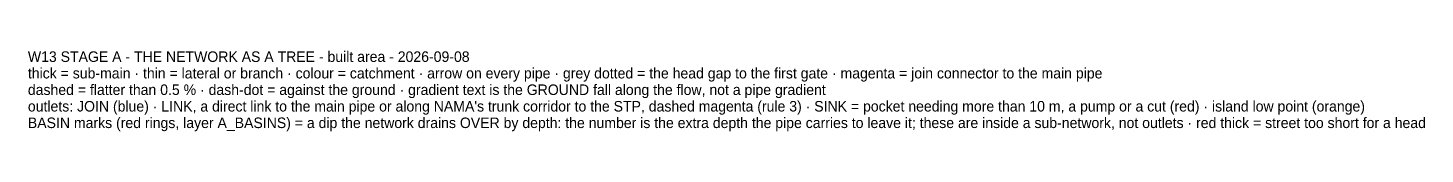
# Model space of a CAD drawing. Header units: metres. Extents: x 440276 to 476894, y 2561381 to 2578972.
# Drawn here: x 444837 to 446700, y 2570907 to 2571014 of the extents above; entities that cross this region are included whole.
import ezdxf

# ---------------------------------------------------------------- set-up
doc = ezdxf.new("R2010")
doc.units = ezdxf.units.M
doc.header["$LTSCALE"] = 8
doc.layers.add('A_TITLE', color=7, linetype='Continuous')

msp = doc.modelspace()

# ---------------------------------------------------------------- texts
at = {"layer": 'A_TITLE'}
for s, p in [('W13 STAGE A - THE NETWORK AS A TREE - built area - 2026-09-08', (444837.3, 2570999.2)), ('thick = sub-main · thin = lateral or branch · colour = catchment · arrow on every pipe · grey dotted = the head gap to the first gate · magenta = join connector to the main pipe', (444837.3, 2570977.2)), ('dashed = flatter than 0.5 % · dash-dot = against the ground · gradient text is the GROUND fall along the flow, not a pipe gradient', (444837.3, 2570955.2)), ("outlets: JOIN (blue) · LINK, a direct link to the main pipe or along NAMA's trunk corridor to the STP, dashed magenta (rule 3) · SINK = pocket needing more than 10 m, a pump or a cut (red) · island low point (orange)", (444837.3, 2570933.2)), ('BASIN marks (red rings, layer A_BASINS) = a dip the network drains OVER by depth: the number is the extra depth the pipe carries to leave it; these are inside a sub-network, not outlets · red thick = street too short for a head', (444837.3, 2570911.2))]:
    msp.add_text(s, height=14, dxfattribs=at).set_placement(p)

doc.saveas('drawing.dxf')
